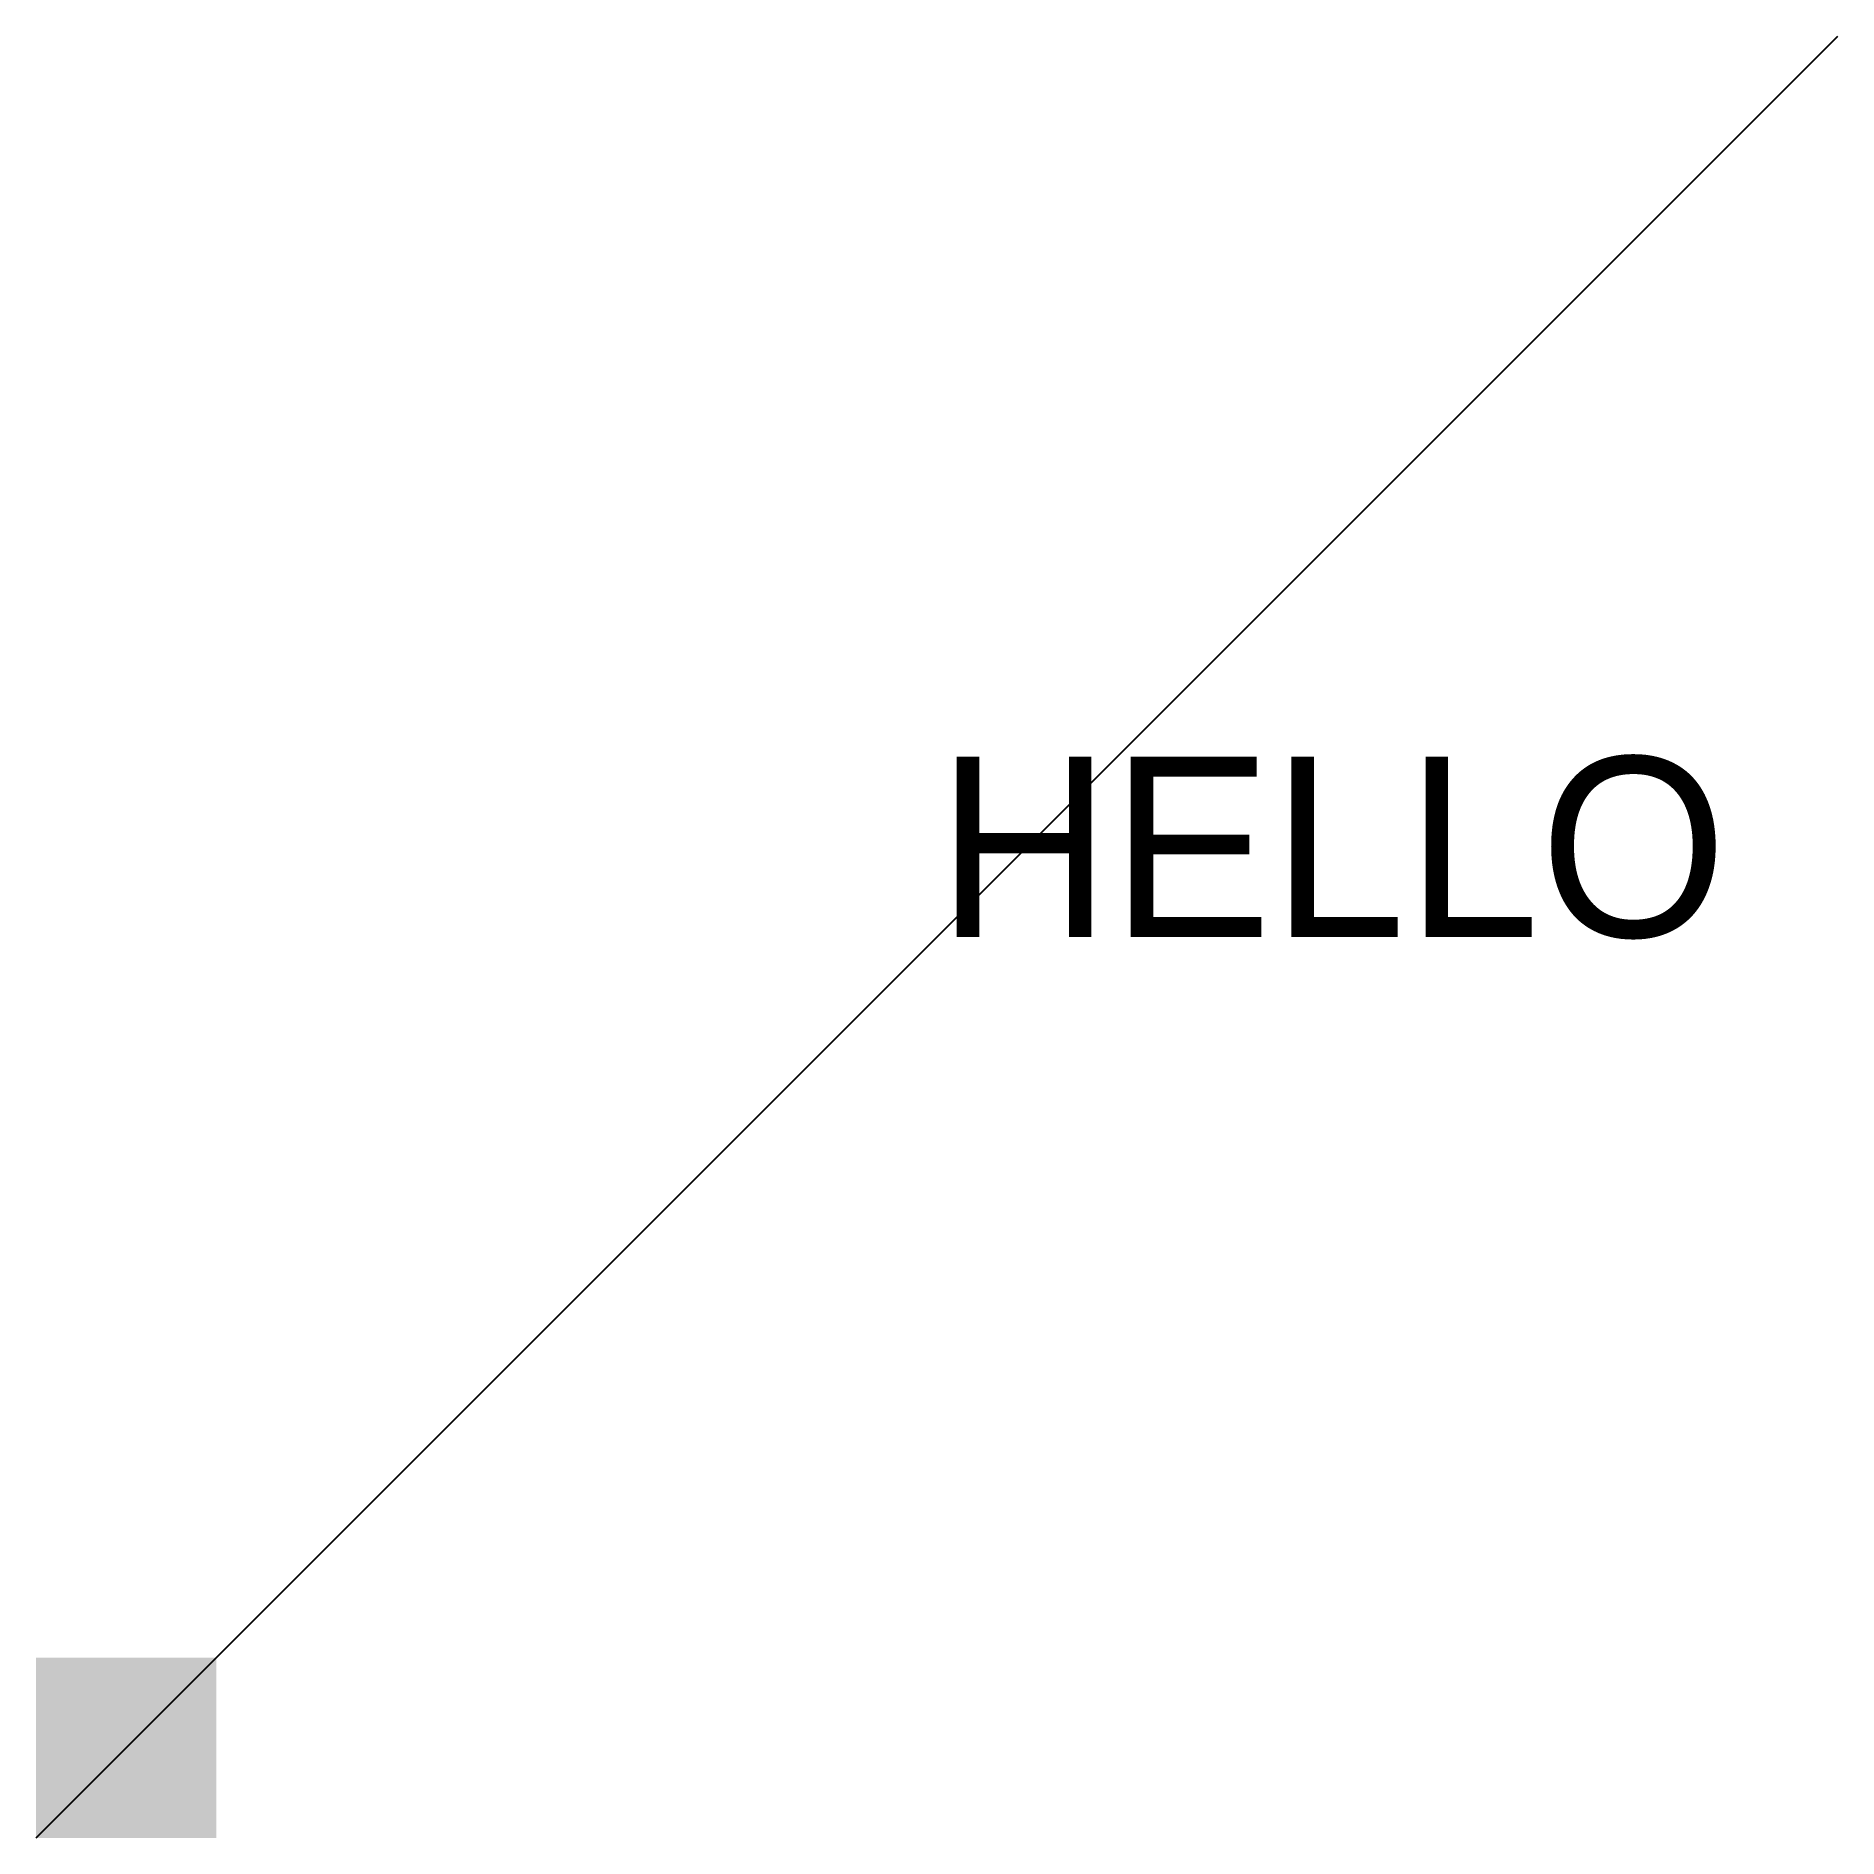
# Model space of a CAD drawing. Extents: x 0 to 10, y 0 to 10.
import ezdxf

# ---------------------------------------------------------------- set-up
doc = ezdxf.new("R2010")
doc.units = 0
doc.layers.get('0').update_dxf_attribs({"linetype": 'CONTINUOUS'})

msp = doc.modelspace()

# ---------------------------------------------------------------- linework, layer by layer
msp.add_line((0, 0), (10, 10))
msp.add_solid([(0, 0), (1, 0), (0, 1), (1, 1)])

# ---------------------------------------------------------------- texts
msp.add_text('HELLO', height=1).set_placement((5, 5))

doc.saveas('drawing.dxf')
